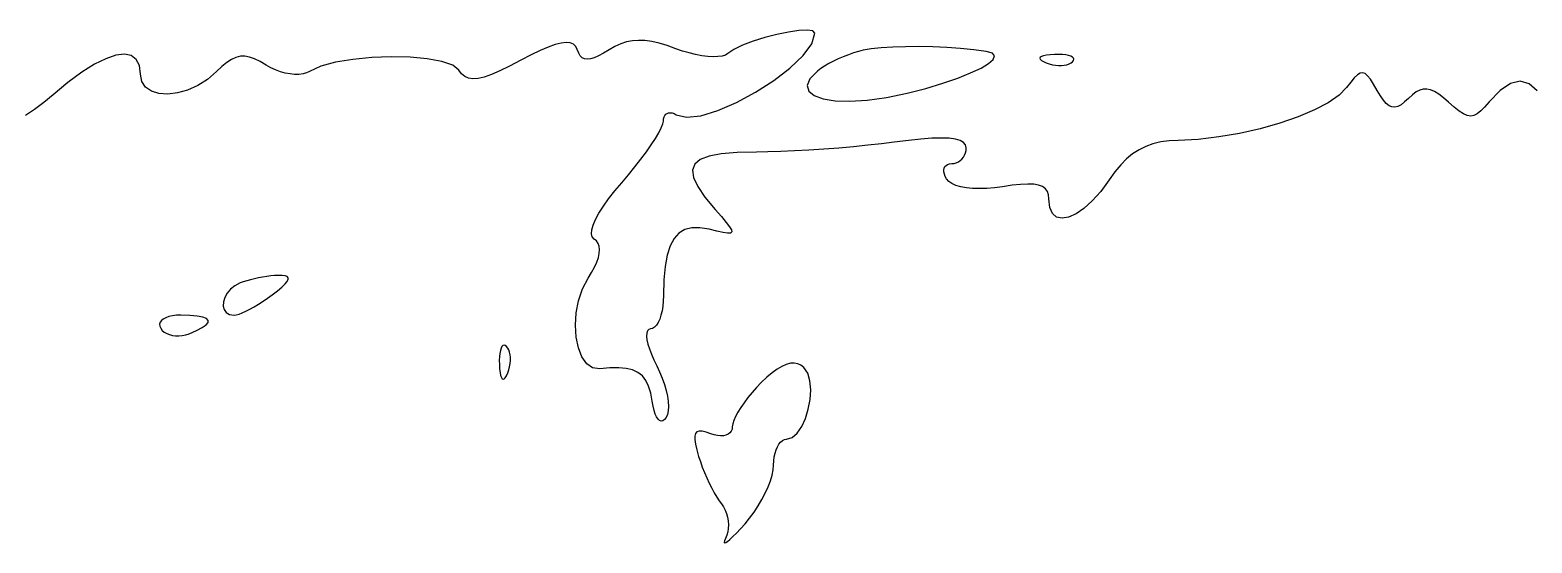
# Model space of a CAD drawing. Header units: millimetres. Extents: x 0 to 1242, y -2208 to 0.
# Drawn here: x 480 to 589.1, y -535.5 to -498.3 of the extents above; entities that cross this region are included whole.
import ezdxf

# ---------------------------------------------------------------- set-up
doc = ezdxf.new("R2010")
doc.units = ezdxf.units.MM
doc.layers.get('0').update_dxf_attribs({"linetype": 'CONTINUOUS'})

msp = doc.modelspace()

# ---------------------------------------------------------------- linework, layer by layer
for p, q in [((534.24125, -498.62575), (533.366016, -498.853336)), ((535.083904, -498.449464), (534.24125, -498.62575)), ((535.837542, -498.337762), (535.083904, -498.449464)), ((536.445728, -498.303928), (535.837542, -498.337762)), ((536.852026, -498.361246), (536.445728, -498.303928)), ((536.770244, -499.291972), (537, -498.523)), ((537, -498.523), (536.852026, -498.361246)), ((517.634471, -499.535344), (517.049784, -499.785536)), ((518.140672, -499.355568), (517.634471, -499.535344)), ((518.572125, -499.2455), (518.140672, -499.355568)), ((518.932568, -499.204432), (518.572125, -499.2455)), ((519.225739, -499.231656), (518.932568, -499.204432)), ((519.455376, -499.326464), (519.225739, -499.231656)), ((519.625217, -499.488148), (519.455376, -499.326464)), ((519.739, -499.716), (519.625217, -499.488148)), ((519.83978, -499.970226), (519.739, -499.716)), ((522.05, -499.737), (521.63386, -499.986594)), ((522.47332, -499.495538), (522.05, -499.737)), ((522.89124, -499.306264), (522.47332, -499.495538)), ((523.3109, -499.169046), (522.89124, -499.306264)), ((523.73944, -499.083752), (523.3109, -499.169046)), ((524.184, -499.05025), (523.73944, -499.083752)), ((524.65172, -499.068408), (524.184, -499.05025)), ((525.14974, -499.138094), (524.65172, -499.068408)), ((525.6852, -499.259176), (525.14974, -499.138094)), ((526.26524, -499.431522), (525.6852, -499.259176)), ((526.897, -499.655), (526.26524, -499.431522)), ((527.38291, -499.824376), (526.897, -499.655)), ((531.109194, -499.711054), (530.668, -500.011)), ((531.743552, -499.409272), (531.109194, -499.711054)), ((532.514638, -499.118938), (531.743552, -499.409272)), ((533.366016, -498.853336), (532.514638, -499.118938)), ((536.138272, -500.156416), (536.770244, -499.291972)), ((541.098279, -499.669702), (540.5, -499.773)), ((541.826992, -499.591856), (541.098279, -499.669702)), ((542.661953, -499.539234), (541.826992, -499.591856)), ((543.578976, -499.511608), (542.661953, -499.539234)), ((544.553875, -499.50875), (543.578976, -499.511608)), ((545.562464, -499.530432), (544.553875, -499.50875)), ((546.580557, -499.576426), (545.562464, -499.530432)), ((547.583968, -499.646504), (546.580557, -499.576426)), ((548.548511, -499.740438), (547.583968, -499.646504)), ((549.45, -499.858), (548.548511, -499.740438)), ((484.658739, -500.790914), (483.736576, -501.365696)), ((485.488568, -500.380688), (484.658739, -500.790914)), ((486.216625, -500.13725), (485.488568, -500.380688)), ((486.833472, -500.062832), (486.216625, -500.13725)), ((487.329671, -500.159666), (486.833472, -500.062832)), ((487.695784, -500.429984), (487.329671, -500.159666)), ((487.922373, -500.876018), (487.695784, -500.429984)), ((494.282376, -500.654992), (493.924062, -500.951609)), ((494.617734, -500.432883), (494.282376, -500.654992)), ((494.939928, -500.284016), (494.617734, -500.432883)), ((495.25875, -500.207125), (494.939928, -500.284016)), ((495.583992, -500.200944), (495.25875, -500.207125)), ((495.925446, -500.264207), (495.583992, -500.200944)), ((496.292904, -500.395648), (495.925446, -500.264207)), ((496.696158, -500.594001), (496.292904, -500.395648)), ((497.145, -500.858), (496.696158, -500.594001)), ((497.473928, -501.043724), (497.145, -500.858)), ((502.17884, -500.642056), (501.10364, -500.935317)), ((503.44082, -500.428799), (502.17884, -500.642056)), ((504.8138, -500.296128), (503.44082, -500.428799)), ((506.222, -500.244625), (504.8138, -500.296128)), ((507.58964, -500.274872), (506.222, -500.244625)), ((508.84094, -500.387451), (507.58964, -500.274872)), ((509.90012, -500.582944), (508.84094, -500.387451)), ((510.6914, -500.861933), (509.90012, -500.582944)), ((515.63, -500.5), (514.818992, -500.924895)), ((516.382873, -500.106852), (515.63, -500.5)), ((517.049784, -499.785536), (516.382873, -500.106852)), ((519.95736, -500.168328), (519.83978, -499.970226)), ((520.0963, -500.310342), (519.95736, -500.168328)), ((520.26116, -500.396304), (520.0963, -500.310342)), ((520.4565, -500.42625), (520.26116, -500.396304)), ((520.68688, -500.400216), (520.4565, -500.42625)), ((520.95686, -500.318238), (520.68688, -500.400216)), ((521.271, -500.180352), (520.95686, -500.318238)), ((521.63386, -499.986594), (521.271, -500.180352)), ((527.86576, -499.966008), (527.38291, -499.824376)), ((528.33763, -500.079152), (527.86576, -499.966008)), ((528.7906, -500.163064), (528.33763, -500.079152)), ((529.21675, -500.217), (528.7906, -500.163064)), ((529.60816, -500.240216), (529.21675, -500.217)), ((529.95691, -500.231968), (529.60816, -500.240216)), ((530.25508, -500.191512), (529.95691, -500.231968)), ((530.49475, -500.118104), (530.25508, -500.191512)), ((530.668, -500.011), (530.49475, -500.118104)), ((535.190028, -501.065824), (536.138272, -500.156416)), ((538.01311, -500.743116), (537.7032, -500.922984)), ((538.34828, -500.567232), (538.01311, -500.743116)), ((538.70175, -500.3985), (538.34828, -500.567232)), ((539.06656, -500.240088), (538.70175, -500.3985)), ((539.43575, -500.095164), (539.06656, -500.240088)), ((539.80236, -499.966896), (539.43575, -500.095164)), ((540.15943, -499.858452), (539.80236, -499.966896)), ((540.5, -499.773), (540.15943, -499.858452)), ((540.5, -499.773), (540.5, -499.773)), ((549.07075, -501.059625), (549.626192, -500.726336)), ((549.894158, -499.983989), (549.45, -499.858)), ((549.626192, -500.726336), (549.962046, -500.428843)), ((550.058104, -500.177832), (549.894158, -499.983989)), ((549.962046, -500.428843), (550.058104, -500.177832)), ((553.378875, -500.279375), (553.345352, -500.346408)), ((553.345352, -500.346408), (553.371361, -500.420929)), ((553.371361, -500.420929), (553.457544, -500.502296)), ((553.471288, -500.220472), (553.378875, -500.279375)), ((553.457544, -500.502296), (553.604543, -500.589867)), ((553.621949, -500.170341), (553.471288, -500.220472)), ((553.604543, -500.589867), (553.813, -500.683)), ((553.830216, -500.129624), (553.621949, -500.170341)), ((553.813, -500.683), (554.032887, -500.759979)), ((553.813, -500.683), (553.813, -500.683)), ((554.095447, -500.098963), (553.830216, -500.129624)), ((554.032887, -500.759979), (554.257256, -500.817632)), ((554.417, -500.079), (554.095447, -500.098963)), ((554.257256, -500.817632), (554.482069, -500.856133)), ((554.718822, -500.074287), (554.417, -500.079)), ((554.482069, -500.856133), (554.703288, -500.875656)), ((554.990056, -500.085216), (554.718822, -500.074287)), ((554.916875, -500.876375), (555.118792, -500.858464)), ((555.227954, -500.110689), (554.990056, -500.085216)), ((555.118792, -500.858464), (555.305001, -500.822097)), ((555.429768, -500.149608), (555.227954, -500.110689)), ((555.305001, -500.822097), (555.471464, -500.767448)), ((555.59275, -500.200875), (555.429768, -500.149608)), ((555.471464, -500.767448), (555.614143, -500.694691)), ((555.714152, -500.263392), (555.59275, -500.200875)), ((555.614143, -500.694691), (555.729, -500.604)), ((555.791226, -500.336061), (555.714152, -500.263392)), ((555.729, -500.604), (555.801398, -500.507463)), ((555.821224, -500.417784), (555.791226, -500.336061)), ((555.801398, -500.507463), (555.821224, -500.417784)), ((483.736576, -501.365696), (482.731517, -502.102802)), ((488, -501.5), (487.922373, -500.876018)), ((488.09871, -502.041174), (488, -501.5)), ((492.87215, -501.889286), (492.15808, -502.335328)), ((493.533, -501.324), (492.87215, -501.889286)), ((493.924062, -500.951609), (493.533, -501.324)), ((497.817304, -501.200672), (497.473928, -501.043724)), ((498.168516, -501.327908), (497.817304, -501.200672)), ((498.520952, -501.424496), (498.168516, -501.327908)), ((498.868, -501.4895), (498.520952, -501.424496)), ((499.203048, -501.521984), (498.868, -501.4895)), ((499.519484, -501.521012), (499.203048, -501.521984)), ((499.810696, -501.485648), (499.519484, -501.521012)), ((500.070072, -501.414956), (499.810696, -501.485648)), ((500.291, -501.308), (500.070072, -501.414956)), ((501.10364, -500.935317), (500.291, -501.308)), ((511.139, -501.225), (510.6914, -500.861933)), ((511.335488, -501.487255), (511.139, -501.225)), ((511.563824, -501.67904), (511.335488, -501.487255)), ((511.833116, -501.798885), (511.563824, -501.67904)), ((512.152472, -501.84532), (511.833116, -501.798885)), ((512.531, -501.816875), (512.152472, -501.84532)), ((512.977808, -501.71208), (512.531, -501.816875)), ((513.502004, -501.529465), (512.977808, -501.71208)), ((514.112696, -501.26756), (513.502004, -501.529465)), ((514.818992, -500.924895), (514.112696, -501.26756)), ((534.011456, -501.969688), (535.190028, -501.065824)), ((536.645015, -501.835649), (536.44236, -502.320232)), ((537.187, -501.282), (536.645015, -501.835649)), ((537.42551, -501.103668), (537.187, -501.282)), ((537.7032, -500.922984), (537.42551, -501.103668)), ((546.288976, -502.167408), (547.381934, -501.790847)), ((547.381934, -501.790847), (548.315928, -501.418024)), ((548.315928, -501.418024), (549.07075, -501.059625)), ((554.703288, -500.875656), (554.916875, -500.876375)), ((576.191336, -501.775392), (575.934592, -502.084704)), ((576.414084, -501.557928), (576.191336, -501.775392)), ((576.612688, -501.433176), (576.414084, -501.557928)), ((576.797, -501.402), (576.612688, -501.433176)), ((576.976872, -501.465264), (576.797, -501.402)), ((577.162156, -501.623832), (576.976872, -501.465264)), ((577.362704, -501.878568), (577.162156, -501.623832)), ((577.588368, -502.230336), (577.362704, -501.878568)), ((481.653, -503), (480.983627, -503.559308)), ((482.731517, -502.102802), (481.653, -503)), ((488.37556, -502.455712), (488.09871, -502.041174)), ((488.80163, -502.744538), (488.37556, -502.455712)), ((489.348, -502.908576), (488.80163, -502.744538)), ((489.98575, -502.94875), (489.348, -502.908576)), ((490.68596, -502.865984), (489.98575, -502.94875)), ((491.41971, -502.661202), (490.68596, -502.865984)), ((492.15808, -502.335328), (491.41971, -502.661202)), ((531.307104, -503.558752), (532.6885, -502.8175)), ((532.6885, -502.8175), (534.011456, -501.969688)), ((536.44236, -502.320232), (536.551285, -502.728903)), ((536.551285, -502.728903), (536.94404, -503.054816)), ((542.194015, -503.203401), (543.707, -502.889)), ((543.707, -502.889), (545.057262, -502.537021)), ((545.057262, -502.537021), (546.288976, -502.167408)), ((575.09474, -503.033394), (574.30156, -503.576832)), ((575.634, -502.485), (575.09474, -503.033394)), ((575.934592, -502.084704), (575.634, -502.485)), ((577.849, -502.68), (577.588368, -502.230336)), ((578.084177, -503.074514), (577.849, -502.68)), ((580.410959, -503.000404), (580.124, -503.264)), ((580.681112, -502.799832), (580.410959, -503.000404)), ((580.941173, -502.662908), (580.681112, -502.799832)), ((581.197856, -502.590256), (580.941173, -502.662908)), ((581.457875, -502.5825), (581.197856, -502.590256)), ((581.727944, -502.640264), (581.457875, -502.5825)), ((582.014777, -502.764172), (581.727944, -502.640264)), ((582.325088, -502.954848), (582.014777, -502.764172)), ((582.665591, -503.212916), (582.325088, -502.954848)), ((586.790411, -502.68269), (585.979, -503.525)), ((587.545728, -502.18016), (586.790411, -502.68269)), ((588.245677, -502.01831), (587.545728, -502.18016)), ((588.890984, -502.19804), (588.245677, -502.01831)), ((589.482375, -502.72025), (588.890984, -502.19804)), ((480.313456, -504.063104), (479.644209, -504.510596)), ((480.983627, -503.559308), (480.313456, -504.063104)), ((529.953212, -504.142936), (531.307104, -503.558752)), ((536.94404, -503.054816), (537.592875, -503.291125)), ((537.592875, -503.291125), (538.47004, -503.430984)), ((538.47004, -503.430984), (539.547785, -503.467547)), ((539.547785, -503.467547), (540.79836, -503.393968)), ((540.79836, -503.393968), (542.194015, -503.203401)), ((573.29256, -504.103398), (572.10584, -504.601176)), ((574.30156, -503.576832), (573.29256, -504.103398)), ((578.303616, -503.390752), (578.084177, -503.074514)), ((578.512579, -503.630058), (578.303616, -503.390752)), ((578.716328, -503.793776), (578.512579, -503.630058)), ((578.920125, -503.88325), (578.716328, -503.793776)), ((579.129232, -503.899824), (578.920125, -503.88325)), ((579.348911, -503.844842), (579.129232, -503.899824)), ((579.584424, -503.719648), (579.348911, -503.844842)), ((579.841033, -503.525586), (579.584424, -503.719648)), ((580.124, -503.264), (579.841033, -503.525586)), ((583.043, -503.539), (582.665591, -503.212916)), ((583.457011, -503.903189), (583.043, -503.539)), ((583.812408, -504.186312), (583.457011, -503.903189)), ((585.662459, -503.892781), (585.382872, -504.178968)), ((585.979, -503.525), (585.662459, -503.892781)), ((525.844688, -505.405992), (525.960111, -505.117164)), ((525.960111, -505.117164), (526, -504.906)), ((526, -504.906), (526.01204, -504.74797)), ((526.01204, -504.74797), (526.04688, -504.61232)), ((526.04688, -504.61232), (526.1026, -504.50001)), ((526.1026, -504.50001), (526.17728, -504.412)), ((526.17728, -504.412), (526.269, -504.34925)), ((526.269, -504.34925), (526.37584, -504.31272)), ((526.37584, -504.31272), (526.49588, -504.30337)), ((526.49588, -504.30337), (526.6272, -504.32216)), ((526.6272, -504.32216), (526.76788, -504.37005)), ((526.76788, -504.37005), (526.916, -504.448)), ((526.916, -504.448), (527.671716, -504.638068)), ((527.671716, -504.638068), (528.712768, -504.519544)), ((528.712768, -504.519544), (529.953212, -504.142936)), ((570.7795, -505.05825), (569.35164, -505.462704)), ((572.10584, -504.601176), (570.7795, -505.05825)), ((584.121137, -504.388303), (583.812408, -504.186312)), ((584.395144, -504.509096), (584.121137, -504.388303)), ((584.646375, -504.548625), (584.395144, -504.509096)), ((584.886776, -504.506824), (584.646375, -504.548625)), ((585.128293, -504.383627), (584.886776, -504.506824)), ((585.382872, -504.178968), (585.128293, -504.383627)), ((525.108875, -506.6445), (525.412704, -506.179056)), ((525.412704, -506.179056), (525.660097, -505.763088)), ((525.660097, -505.763088), (525.844688, -505.405992)), ((543.791969, -506.309417), (542.75, -506.442)), ((544.710272, -506.214856), (543.791969, -506.309417)), ((545.508203, -506.158599), (544.710272, -506.214856)), ((546.189056, -506.140928), (545.508203, -506.158599)), ((546.756125, -506.162125), (546.189056, -506.140928)), ((547.212704, -506.222472), (546.756125, -506.162125)), ((547.562087, -506.322251), (547.212704, -506.222472)), ((563.387, -506.316), (562.732056, -506.34867)), ((564.83994, -506.241186), (563.387, -506.316)), ((566.34376, -506.066088), (564.83994, -506.241186)), ((567.86036, -505.802622), (566.34376, -506.066088)), ((569.35164, -505.462704), (567.86036, -505.802622)), ((524.357373, -507.686232), (524.754976, -507.150024)), ((524.754976, -507.150024), (525.108875, -506.6445)), ((530.198896, -507.282176), (529.308139, -507.450959)), ((531.344377, -507.187037), (530.198896, -507.282176)), ((532.75, -507.158), (531.344377, -507.187037)), ((533.58674, -507.149373), (532.75, -507.158)), ((534.51576, -507.122704), (533.58674, -507.149373)), ((535.51606, -507.079511), (534.51576, -507.122704)), ((536.56664, -507.021312), (535.51606, -507.079511)), ((537.6465, -506.949625), (536.56664, -507.021312)), ((538.73464, -506.865968), (537.6465, -506.949625)), ((539.81006, -506.771859), (538.73464, -506.865968)), ((540.85176, -506.668816), (539.81006, -506.771859)), ((541.83874, -506.558357), (540.85176, -506.668816)), ((542.75, -506.442), (541.83874, -506.558357)), ((547.807568, -506.461744), (547.562087, -506.322251)), ((547.794848, -507.53236), (547.881254, -507.38309)), ((547.952441, -506.641233), (547.807568, -506.461744)), ((547.881254, -507.38309), (547.945736, -507.21984)), ((547.945736, -507.21984), (547.986062, -507.04501)), ((548, -506.861), (547.952441, -506.641233)), ((547.986062, -507.04501), (548, -506.861)), ((560.087096, -507.29232), (559.644408, -507.65979)), ((560.551, -506.98875), (560.087096, -507.29232)), ((561.041784, -506.74584), (560.551, -506.98875)), ((561.565112, -506.56035), (561.041784, -506.74584)), ((562.126648, -506.42904), (561.565112, -506.56035)), ((562.732056, -506.34867), (562.126648, -506.42904)), ((523.456519, -508.813116), (523.922432, -508.243728)), ((523.922432, -508.243728), (524.357373, -507.686232)), ((528.269125, -508.039625), (528.110032, -508.474592)), ((528.110032, -508.474592), (528.183991, -509.013371)), ((528.666688, -507.700928), (528.269125, -508.039625)), ((529.308139, -507.450959), (528.666688, -507.700928)), ((546.368816, -508.45576), (546.394875, -508.32625)), ((546.372313, -508.60123), (546.368816, -508.45576)), ((546.394875, -508.32625), (546.449704, -508.21504)), ((546.449704, -508.21504), (546.532517, -508.12447)), ((546.532517, -508.12447), (546.642528, -508.05688)), ((546.642528, -508.05688), (546.778951, -508.01461)), ((546.778951, -508.01461), (546.941, -508)), ((546.941, -508), (547.112078, -507.98501)), ((547.112078, -507.98501), (547.274624, -507.94164)), ((547.274624, -507.94164), (547.426406, -507.87229)), ((547.426406, -507.87229), (547.565192, -507.77936)), ((547.565192, -507.77936), (547.68875, -507.66525)), ((547.68875, -507.66525), (547.794848, -507.53236)), ((559.217272, -508.0944), (558.800024, -508.59939)), ((559.644408, -507.65979), (559.217272, -508.0944)), ((522.460709, -509.982709), (522.966, -509.385)), ((522.966, -509.385), (523.456519, -508.813116)), ((528.183991, -509.013371), (528.485584, -509.663504)), ((546.406152, -508.76032), (546.372313, -508.60123)), ((546.471119, -508.93069), (546.406152, -508.76032)), ((546.568, -509.11), (546.471119, -508.93069)), ((546.726013, -509.292381), (546.568, -509.11)), ((546.954904, -509.448968), (546.726013, -509.292381)), ((547.248751, -509.578927), (546.954904, -509.448968)), ((547.601632, -509.681424), (547.248751, -509.578927)), ((551.333804, -509.569535), (550.627, -509.673)), ((551.945472, -509.5054), (551.333804, -509.569535)), ((552.466888, -509.481885), (551.945472, -509.5054)), ((552.902936, -509.50028), (552.466888, -509.481885)), ((553.2585, -509.561875), (552.902936, -509.50028)), ((553.538464, -509.66796), (553.2585, -509.561875)), ((558.387, -509.178), (557.774762, -510.011228)), ((558.800024, -508.59939), (558.387, -509.178)), ((521.632803, -511.092903), (522.015352, -510.553952)), ((522.015352, -510.553952), (522.460709, -509.982709)), ((528.485584, -509.663504), (529.009393, -510.432533)), ((529.009393, -510.432533), (529.75, -511.328)), ((548.007625, -509.755625), (547.601632, -509.681424)), ((548.460808, -509.800696), (548.007625, -509.755625)), ((548.955259, -509.815803), (548.460808, -509.800696)), ((549.485056, -509.800112), (548.955259, -509.815803)), ((550.044277, -509.752789), (549.485056, -509.800112)), ((550.627, -509.673), (550.044277, -509.752789)), ((553.747712, -509.819825), (553.538464, -509.66796)), ((553.891128, -510.01876), (553.747712, -509.819825)), ((553.973596, -510.266055), (553.891128, -510.01876)), ((554, -510.563), (553.973596, -510.266055)), ((554.068458, -511.181292), (554, -510.563)), ((557.774762, -510.011228), (557.157376, -510.703864)), ((521.067625, -512.050625), (521.315936, -511.593736)), ((521.315936, -511.593736), (521.632803, -511.092903)), ((529.75, -511.328), (530.204623, -511.847624)), ((554.262904, -511.617616), (554.068458, -511.181292)), ((554.566946, -511.877144), (554.262904, -511.617616)), ((555.972728, -511.646672), (555.43825, -511.8865)), ((556.551234, -511.250736), (555.972728, -511.646672)), ((557.157376, -510.703864), (556.551234, -511.250736)), ((520.762768, -513.099368), (520.788167, -512.809267)), ((520.788167, -512.809267), (520.890744, -512.457744)), ((520.890744, -512.457744), (521.067625, -512.050625)), ((527.549821, -512.779979), (527.120392, -513.039088)), ((528.056704, -512.651376), (527.549821, -512.779979)), ((528.644083, -512.648857), (528.056704, -512.651376)), ((529.315, -512.768), (528.644083, -512.648857)), ((529.884487, -512.907176), (529.315, -512.768)), ((530.204623, -511.847624), (530.554744, -512.263232)), ((530.554744, -512.263232), (530.798041, -512.582528)), ((530.798041, -512.582528), (530.932192, -512.813216)), ((530.932192, -512.813216), (530.954875, -512.963)), ((554.964192, -511.965048), (554.566946, -511.877144)), ((555.43825, -511.8865), (554.964192, -511.965048)), ((520.817421, -513.322221), (520.762768, -513.099368)), ((520.955, -513.472), (520.817421, -513.322221)), ((521.129177, -513.612499), (520.955, -513.472)), ((521.254616, -513.787912), (521.129177, -513.612499)), ((521.331479, -513.997213), (521.254616, -513.787912)), ((526.765375, -513.433125), (526.481728, -513.966512)), ((527.120392, -513.039088), (526.765375, -513.433125)), ((530.330896, -513.003968), (529.884487, -512.907176)), ((530.656549, -513.050672), (530.330896, -513.003968)), ((530.863768, -513.039584), (530.656549, -513.050672)), ((530.954875, -512.963), (530.863768, -513.039584)), ((521.156411, -515.152777), (521.272232, -514.818184)), ((521.272232, -514.818184), (521.340125, -514.513375)), ((521.359928, -514.239376), (521.331479, -513.997213)), ((521.340125, -514.513375), (521.359928, -514.239376)), ((526.266409, -514.643671), (526.116376, -515.469024)), ((526.481728, -513.966512), (526.266409, -514.643671)), ((497.741101, -516.125267), (497.463248, -516.151696)), ((498, -516.111), (497.741101, -516.125267)), ((498.298368, -516.112745), (498, -516.111)), ((498.522264, -516.14032), (498.298368, -516.112745)), ((520.523, -516.325), (520.781633, -515.907211)), ((520.781633, -515.907211), (520.992824, -515.516128)), ((520.992824, -515.516128), (521.156411, -515.152777)), ((526.116376, -515.469024), (526.028587, -516.446993)), ((494.550376, -517.119424), (494.303299, -517.413086)), ((494.867077, -516.863058), (494.550376, -517.119424)), ((495.25, -516.662), (494.867077, -516.863058)), ((495.471909, -516.579963), (495.25, -516.662)), ((495.25, -516.662), (495.25, -516.662)), ((495.720992, -516.500824), (495.471909, -516.579963)), ((495.991483, -516.425741), (495.720992, -516.500824)), ((496.277616, -516.355872), (495.991483, -516.425741)), ((496.573625, -516.292375), (496.277616, -516.355872)), ((496.873744, -516.236408), (496.573625, -516.292375)), ((497.172207, -516.189129), (496.873744, -516.236408)), ((497.463248, -516.151696), (497.172207, -516.189129)), ((497.559, -517.532), (497.952912, -517.225425)), ((497.952912, -517.225425), (498.267456, -516.96076)), ((498.267456, -516.96076), (498.503244, -516.735995)), ((498.503244, -516.735995), (498.660888, -516.54912)), ((498.671076, -516.195735), (498.522264, -516.14032)), ((498.660888, -516.54912), (498.741, -516.398125)), ((498.744192, -516.281), (498.671076, -516.195735)), ((498.741, -516.398125), (498.744192, -516.281)), ((519.830616, -517.949776), (520.115257, -517.097212)), ((520.115257, -517.097212), (520.523, -516.325)), ((526.028587, -516.446993), (526, -517.582)), ((494.031625, -518.04025), (494.013832, -518.337728)), ((494.129248, -517.726032), (494.031625, -518.04025)), ((494.303299, -517.413086), (494.129248, -517.726032)), ((496.257784, -518.39736), (496.578117, -518.204975)), ((496.578117, -518.204975), (496.905608, -517.99456)), ((496.905608, -517.99456), (497.234491, -517.769205)), ((497.234491, -517.769205), (497.559, -517.532)), ((519.663959, -518.842984), (519.830616, -517.949776)), ((525.987638, -517.972894), (525.951864, -518.344192)), ((526, -517.582), (525.987638, -517.972894)), ((489.52332, -519.392256), (489.432815, -519.517538)), ((489.660625, -519.28075), (489.52332, -519.392256)), ((489.84164, -519.185024), (489.660625, -519.28075)), ((490.063275, -519.107082), (489.84164, -519.185024)), ((490.32244, -519.048928), (490.063275, -519.107082)), ((490.616045, -519.012566), (490.32244, -519.048928)), ((490.941, -519), (490.616045, -519.012566)), ((491.600202, -519.016361), (490.941, -519)), ((492.128256, -519.064168), (491.600202, -519.016361)), ((492.524334, -519.141507), (492.128256, -519.064168)), ((492.787608, -519.246464), (492.524334, -519.141507)), ((492.91725, -519.377125), (492.787608, -519.246464)), ((492.912432, -519.531576), (492.91725, -519.377125)), ((494.013832, -518.337728), (494.079271, -518.600454)), ((494.079271, -518.600454), (494.231344, -518.810416)), ((494.231344, -518.810416), (494.473453, -518.949602)), ((494.473453, -518.949602), (494.809, -519)), ((494.809, -519), (494.965299, -518.980685)), ((494.965299, -518.980685), (495.163352, -518.9248)), ((495.163352, -518.9248), (495.397393, -518.835435)), ((495.397393, -518.835435), (495.661656, -518.71568)), ((495.661656, -518.71568), (495.950375, -518.568625)), ((495.950375, -518.568625), (496.257784, -518.39736)), ((519.610168, -519.737128), (519.663959, -518.842984)), ((525.72375, -519.28975), (525.614008, -519.531904)), ((525.817952, -519.007696), (525.72375, -519.28975)), ((525.894646, -518.690818), (525.817952, -519.007696)), ((525.951864, -518.344192), (525.894646, -518.690818)), ((489.432815, -519.517538), (489.3922, -519.654592)), ((489.3922, -519.654592), (489.404565, -519.801414)), ((489.404565, -519.801414), (489.473, -519.956)), ((489.473, -519.956), (489.587838, -520.103192)), ((489.473, -519.956), (489.473, -519.956)), ((489.587838, -520.103192), (489.734464, -520.228616)), ((489.734464, -520.228616), (489.908546, -520.331444)), ((489.908546, -520.331444), (490.105752, -520.410848)), ((490.105752, -520.410848), (490.32175, -520.466)), ((490.32175, -520.466), (490.552208, -520.496072)), ((490.552208, -520.496072), (490.792794, -520.500236)), ((490.792794, -520.500236), (491.039176, -520.477664)), ((491.039176, -520.477664), (491.287022, -520.427528)), ((491.287022, -520.427528), (491.532, -520.349)), ((491.532, -520.349), (492.082938, -520.118529)), ((492.082938, -520.118529), (492.496104, -519.904192)), ((492.496104, -519.904192), (492.772326, -519.707903)), ((492.772326, -519.707903), (492.912432, -519.531576)), ((519.664125, -520.5925), (519.610168, -519.737128)), ((524.783591, -520.300051), (524.773672, -520.518432)), ((524.833824, -520.137104), (524.783591, -520.300051)), ((524.925313, -520.035213), (524.833824, -520.137104)), ((525.059, -520), (524.925313, -520.035213)), ((525.211222, -519.968206), (525.059, -520)), ((525.355776, -519.876208), (525.211222, -519.968206)), ((525.490694, -519.729082), (525.355776, -519.876208)), ((525.614008, -519.531904), (525.490694, -519.729082)), ((514.149608, -521.570232), (514.110689, -521.772046)), ((514.200875, -521.40725), (514.149608, -521.570232)), ((514.263392, -521.285848), (514.200875, -521.40725)), ((514.336061, -521.208774), (514.263392, -521.285848)), ((514.417784, -521.178776), (514.336061, -521.208774)), ((514.507463, -521.198602), (514.417784, -521.178776)), ((514.604, -521.271), (514.507463, -521.198602)), ((514.694691, -521.385858), (514.604, -521.271)), ((514.767448, -521.528544), (514.694691, -521.385858)), ((514.822097, -521.695026), (514.767448, -521.528544)), ((519.820712, -521.369392), (519.664125, -520.5925)), ((520.074811, -522.028096), (519.820712, -521.369392)), ((524.773672, -520.518432), (524.803125, -520.786625)), ((524.803125, -520.786625), (524.871008, -521.099008)), ((524.871008, -521.099008), (524.976379, -521.449959)), ((524.976379, -521.449959), (525.118296, -521.833856)), ((514.085216, -522.009944), (514.074287, -522.281178)), ((514.074287, -522.281178), (514.079, -522.583)), ((514.079, -522.583), (514.098963, -522.904554)), ((514.079, -522.583), (514.079, -522.583)), ((514.110689, -521.772046), (514.085216, -522.009944)), ((514.817632, -522.743256), (514.856133, -522.518274)), ((514.858464, -521.881272), (514.822097, -521.695026)), ((514.856133, -522.518274), (514.875656, -522.296928)), ((514.876375, -522.08325), (514.858464, -521.881272)), ((514.875656, -522.296928), (514.876375, -522.08325)), ((520.421304, -522.528904), (520.074811, -522.028096)), ((520.855073, -522.832108), (520.421304, -522.528904)), ((525.118296, -521.833856), (525.295817, -522.245077)), ((525.295817, -522.245077), (525.508, -522.678)), ((525.508, -522.678), (525.723396, -523.125036)), ((534.92475, -522.5755), (534.603696, -522.71656)), ((535.223784, -522.49636), (534.92475, -522.5755)), ((535.500762, -522.47914), (535.223784, -522.49636)), ((535.755648, -522.52384), (535.500762, -522.47914)), ((535.988406, -522.63046), (535.755648, -522.52384)), ((536.199, -522.799), (535.988406, -522.63046)), ((514.098963, -522.904554), (514.129624, -523.169792)), ((514.129624, -523.169792), (514.170341, -523.378078)), ((514.170341, -523.378078), (514.220472, -523.528776)), ((514.220472, -523.528776), (514.279375, -523.62125)), ((514.279375, -523.62125), (514.346408, -523.654864)), ((514.346408, -523.654864), (514.420929, -523.628982)), ((514.420929, -523.628982), (514.502296, -523.542968)), ((514.502296, -523.542968), (514.589867, -523.396186)), ((514.589867, -523.396186), (514.683, -523.188)), ((514.683, -523.188), (514.759979, -522.967842)), ((514.759979, -522.967842), (514.817632, -522.743256)), ((521.371, -522.898), (520.855073, -522.832108)), ((522.108374, -522.830233), (521.371, -522.898)), ((522.747792, -522.818224), (522.108374, -522.830233)), ((523.296298, -522.866311), (522.747792, -522.818224)), ((523.760936, -522.978832), (523.296298, -522.866311)), ((524.14875, -523.160125), (523.760936, -522.978832)), ((524.466784, -523.414528), (524.14875, -523.160125)), ((524.722082, -523.746379), (524.466784, -523.414528)), ((524.921688, -524.160016), (524.722082, -523.746379)), ((525.723396, -523.125036), (525.910208, -523.577088)), ((525.910208, -523.577088), (526.066972, -524.026272)), ((533.508774, -523.51126), (533.1, -523.9)), ((533.895672, -523.18444), (533.508774, -523.51126)), ((534.260658, -522.91954), (533.895672, -523.18444)), ((534.603696, -522.71656), (534.260658, -522.91954)), ((536.478264, -523.221162), (536.199, -522.799)), ((536.640072, -523.776896), (536.478264, -523.221162)), ((525.072646, -524.659777), (524.921688, -524.160016)), ((525.182, -525.25), (525.072646, -524.659777)), ((526.066972, -524.026272), (526.192224, -524.464704)), ((526.192224, -524.464704), (526.2845, -524.8845)), ((532.43808, -524.618584), (532.137045, -524.986966)), ((532.760535, -524.254018), (532.43808, -524.618584)), ((533.1, -523.9), (532.760535, -524.254018)), ((533.1, -523.9), (533.1, -523.9)), ((536.694648, -524.424274), (536.640072, -523.776896)), ((536.652216, -525.121368), (536.694648, -524.424274)), ((525.244038, -525.609981), (525.182, -525.25)), ((525.319744, -525.921728), (525.244038, -525.609981)), ((525.407306, -526.183147), (525.319744, -525.921728)), ((526.2845, -524.8845), (526.342336, -525.277776)), ((526.348832, -525.953232), (526.294564, -526.219644)), ((526.342336, -525.277776), (526.364268, -525.636648)), ((526.364268, -525.636648), (526.348832, -525.953232)), ((531.616875, -525.70825), (531.40656, -526.047688)), ((531.86184, -525.352432), (531.616875, -525.70825)), ((532.137045, -524.986966), (531.86184, -525.352432)), ((536.317224, -526.496992), (536.523, -525.82625)), ((536.523, -525.82625), (536.652216, -525.121368)), ((525.504912, -526.392144), (525.407306, -526.183147)), ((525.61075, -526.546625), (525.504912, -526.392144)), ((525.723008, -526.644496), (525.61075, -526.546625)), ((525.839874, -526.683663), (525.723008, -526.644496)), ((525.959536, -526.662032), (525.839874, -526.683663)), ((526.080182, -526.577509), (525.959536, -526.662032)), ((526.2, -526.428), (526.080182, -526.577509)), ((526.294564, -526.219644), (526.2, -526.428)), ((531.027615, -526.900402), (531, -527.107)), ((531.10752, -526.650496), (531.027615, -526.900402)), ((531.235305, -526.364014), (531.10752, -526.650496)), ((531.40656, -526.047688), (531.235305, -526.364014)), ((536.045112, -527.091666), (536.317224, -526.496992)), ((528.274216, -527.774064), (528.272573, -528.028562)), ((528.272573, -528.028562), (528.320472, -528.357928)), ((528.327375, -527.59075), (528.274216, -527.774064)), ((528.434024, -527.474936), (528.327375, -527.59075)), ((528.596137, -527.422938), (528.434024, -527.474936)), ((528.815688, -527.431072), (528.596137, -527.422938)), ((529.094651, -527.495654), (528.815688, -527.431072)), ((529.435, -527.613), (529.094651, -527.495654)), ((529.688043, -527.695708), (529.435, -527.613)), ((529.928384, -527.745944), (529.688043, -527.695708)), ((530.152741, -527.764776), (529.928384, -527.745944)), ((530.357832, -527.753272), (530.152741, -527.764776)), ((530.540375, -527.7125), (530.357832, -527.753272)), ((530.697088, -527.643528), (530.540375, -527.7125)), ((530.824689, -527.547424), (530.697088, -527.643528)), ((530.919896, -527.425256), (530.824689, -527.547424)), ((530.979427, -527.278092), (530.919896, -527.425256)), ((531, -527.107), (530.979427, -527.278092)), ((534.505239, -528.211653), (534.638976, -528.096712)), ((534.638976, -528.096712), (534.782217, -528.024839)), ((534.782217, -528.024839), (534.933, -528)), ((534.933, -528), (535.342776, -527.885098)), ((535.342776, -527.885098), (535.716888, -527.568344)), ((535.716888, -527.568344), (536.045112, -527.091666)), ((528.320472, -528.357928), (528.415939, -528.765846)), ((528.415939, -528.765846), (528.557, -529.256)), ((534.047784, -529.293568), (534.104571, -529.022777)), ((534.104571, -529.022777), (534.180672, -528.775224)), ((534.180672, -528.775224), (534.274125, -528.554875)), ((534.274125, -528.554875), (534.382968, -528.365696)), ((534.382968, -528.365696), (534.505239, -528.211653)), ((528.557, -529.256), (528.680772, -529.634561)), ((528.680772, -529.634561), (528.822976, -530.025008)), ((528.822976, -530.025008), (528.980144, -530.420087)), ((533.893728, -530.605368), (533.972706, -530.225431)), ((533.972706, -530.225431), (534, -529.889)), ((534, -529.889), (534.012273, -529.583631)), ((534.012273, -529.583631), (534.047784, -529.293568)), ((528.980144, -530.420087), (529.148808, -530.812544)), ((529.148808, -530.812544), (529.3255, -531.195125)), ((529.3255, -531.195125), (529.506752, -531.560576)), ((533.598144, -531.460024), (533.767422, -531.019877)), ((533.767422, -531.019877), (533.893728, -530.605368)), ((529.506752, -531.560576), (529.689096, -531.901643)), ((529.689096, -531.901643), (529.869064, -532.211072)), ((529.869064, -532.211072), (530.043188, -532.481609)), ((530.043188, -532.481609), (530.208, -532.706)), ((532.876038, -532.844953), (533.148096, -532.381496)), ((533.148096, -532.381496), (533.39025, -531.916875)), ((533.39025, -531.916875), (533.598144, -531.460024)), ((530.208, -532.706), (530.355317, -532.918155)), ((530.355317, -532.918155), (530.478256, -533.15272)), ((530.478256, -533.15272), (530.576199, -533.404445)), ((530.576199, -533.404445), (530.648528, -533.66808)), ((532.259634, -533.732639), (532.578432, -533.298312)), ((532.578432, -533.298312), (532.876038, -532.844953)), ((530.648528, -533.66808), (530.694625, -533.938375)), ((530.705651, -534.477945), (530.669344, -534.73672)), ((530.694625, -533.938375), (530.713872, -534.21008)), ((530.713872, -534.21008), (530.705651, -534.477945)), ((531.303472, -534.817136), (531.597074, -534.503757)), ((531.597074, -534.503757), (531.924, -534.139)), ((531.924, -534.139), (532.259634, -533.732639)), ((530.430306, -535.384213), (530.407648, -535.493144)), ((530.407648, -535.493144), (530.439062, -535.535031)), ((530.51, -535.206), (530.430306, -535.384213)), ((530.439062, -535.535031), (530.521584, -535.512112)), ((530.604333, -534.981155), (530.51, -535.206)), ((530.521584, -535.512112), (530.65225, -535.426625)), ((530.669344, -534.73672), (530.604333, -534.981155)), ((530.65225, -535.426625), (530.828096, -535.280808)), ((530.828096, -535.280808), (531.046158, -535.076899)), ((531.046158, -535.076899), (531.303472, -534.817136))]:
    msp.add_line(p, q)

doc.saveas('drawing.dxf')
